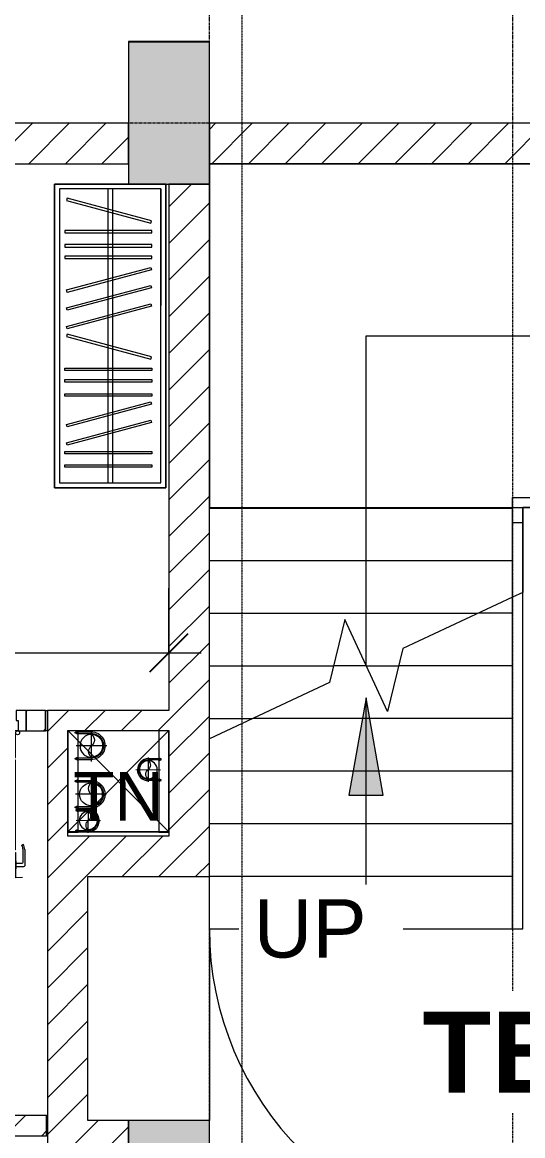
# Model space of a CAD drawing. Header units: millimetres. Extents: x 962 to 239635, y -15958 to 82755.
# Drawn here: x 175778 to 178253, y 73237 to 78736 of the extents above; entities that cross this region are included whole.
import ezdxf

# ---------------------------------------------------------------- set-up
doc = ezdxf.new("R2010")
doc.units = ezdxf.units.MM
for name, pattern in [('Dash Dot 3_16_', [7.9375, 4.7625, -1.5875, 0, -1.5875]), ('Grid Line', [22.225, 12.7, -3.175, 3.175, -3.175]), ('IMPORT-CENTER _2_', [40.64, 25.4, -5.08, 5.08, -5.08]), ('Overhead', [3.96875, 2.38125, -1.5875])]:
    doc.linetypes.add(name, pattern=pattern)
for name, color, linetype, lineweight in [('0-1', 7, 'Continuous', 5), ('0-2', 250, 'Continuous', 9), ('A-ANNO-DIMS', 211, 'Continuous', 9), ('A-ANNO-DIMS-160', 211, 'Continuous', 9), ('A-DETL-GENF-1', 9, 'Continuous', 9), ('A-DETL-THIN-1', 151, 'Continuous', 9), ('A-DOOR-1', 254, 'Continuous', 9), ('A-DOOR-2', 9, 'Continuous', 9), ('A-FLOR-1', 250, 'Continuous', 9), ('A-FLOR-2', 9, 'Continuous', 9), ('A-FLOR-HRAL', 11, 'Continuous', 9), ('A-WALL-1', 253, 'Continuous', 18), ('A-WALL-3', 113, 'Continuous', 18), ('A-WALL-PATT-1', 10, 'Continuous', 9), ('A-WALL-PATT-2', 111, 'Continuous', 9), ('G-ANNO-SYMB-1', 111, 'Dash Dot 3_16_', 18), ('G-ANNO-TEXT-1', 7, 'Continuous', 9), ('G-IMPT', 8, 'Continuous', 9), ('G-IMPT-2', 8, 'IMPORT-CENTER _2_', 9), ('I-FURN-1', 254, 'Continuous', 9), ('M-EQPM', 50, 'Continuous', 9), ('S-COLS-1', 52, 'Continuous', 5), ('S-COLS-2', 7, 'Continuous', 18), ('S-GRID-1', 1, 'Grid Line', 9), ('S-STRS', 31, 'Continuous', 9), ('S-STRS-ANNO', 31, 'Continuous', 9), ('S-STRS-IDEN', 31, 'Continuous', 9), ('S-STRS-MBND', 31, 'Overhead', 9), ('S-STRS-MBND-1', 31, 'Continuous', 9)]:
    doc.layers.add(name, color=color, linetype=linetype, lineweight=lineweight)
doc.styles.add('Arial', font='arial_0.ttf', dxfattribs={"height": 288})
doc.styles.add('Arial_10', font='arial_0.ttf', dxfattribs={"height": 240})
doc.styles.add('Arial_B_4', font='arialbd_0.ttf', dxfattribs={"height": 400})
doc.styles.add('UTM Avo', font='UTM Avo.ttf', dxfattribs={"width": 0.9, "height": 400})
doc.dimstyles.new('1_Dim_chi_tiet_2_5_1', dxfattribs={"dimscale": 304.8, "dimtxt": 399.720379, "dimasz": 0.629921, "dimexe": 0.524934, "dimexo": 0.0625, "dimgap": 0.052493, "dimtad": 1, "dimdec": 0, "dimrnd": 5, "dimzin": 0, "dimdsep": 46, "dimtxsty": 'UTM Avo', "dimblk1": 'OBLIQUE', "dimblk2": 'OBLIQUE', "dimsah": 1, "dimcen": 0.09, "dimdle": 0.524934, "dimazin": 0, "dimtfac": 1, "dimtdec": 4, "dimtix": 1, "dimtmove": 0, "dimatfit": 3, "dimfxl": 1.049869, "dimfxlon": 1, "dimtvp": 1, "dimtolj": 1, "dimtzin": 0, "dimarcsym": 2})
pattern_1 = [(45, (0, 0), (-90.50967, 90.50967), [])]
pattern_2 = [(45, (61750.9, 0), (-90.50967, 90.50967), [])]

# ---------------------------------------------------------------- blocks, each defined once
blk = doc.blocks.new('NCV_TKTC_KET CAU_rvt-1-TKCS_MB TẦNG 2')
at = {"layer": 'S-COLS-1'}
for points in [[(114952.6, 77936.9), (114952.6, 78636.9), (114552.6, 78636.9), (114552.6, 77936.9)], [(114952.6, 73111.9), (114952.6, 73311.9), (114552.6, 73311.9), (114552.6, 73111.9)]]:
    blk.add_hatch(color=256, dxfattribs=at).paths.add_polyline_path(points)
at = {"layer": 'A-FLOR-1'}
for p, q in [((114152.4, 75236.7), (114152.4, 75336.9)), ((114752.6, 74737.4), (114252.6, 74737.4)), ((114952.6, 74259), (114952.6, 73311.9)), ((114152.4, 73236.9), (114152.4, 73337))]:
    blk.add_line(p, q, dxfattribs=at)
at = {"layer": 'S-COLS-2'}
for p, q in [((114952.6, 78636.9), (114552.6, 78636.9)), ((114552.6, 78636.9), (114552.6, 77936.9)), ((114952.6, 77936.9), (114952.6, 78636.9)), ((114552.6, 77936.9), (114952.6, 77936.9)), ((114552.6, 73311.9), (114552.6, 73111.9)), ((114952.6, 73311.9), (114552.6, 73311.9)), ((114952.6, 73111.9), (114952.6, 73311.9))]:
    blk.add_line(p, q, dxfattribs=at)
blk = doc.blocks.new('DOOR_CW_01 CANH MO-PANEL KINH - DIG_02-800x2200-CỬA NHÔM KÍNH-V2-TKCS_MB TẦNG 2')
at = {"layer": 'A-DETL-GENF-1'}
for p, q in [((-347, 772), (-307, 772)), ((-347, 652), (-347, 772)), ((-307, 772), (-307, 652)), ((-392, 637), (-392, 716.5)), ((-349, 720.5), (-388, 720.5)), ((-349, 731.8), (-347, 731.8)), ((-349, 692.2), (-349, 731.8)), ((-347, 692.2), (-347, 731.8)), ((-307, 692.2), (-307, 731.8)), ((-305, 731.8), (-307, 731.8)), ((-305, 692.2), (-305, 731.8)), ((-305, 720.5), (-266, 720.5)), ((-262, 637), (-262, 716.5)), ((-384, 699.5), (-384, 637)), ((-349, 703.5), (-380, 703.5)), ((-347, 692.2), (-349, 692.2)), ((-307, 692.2), (-305, 692.2)), ((-305, 703.5), (-274, 703.5)), ((-270, 699.5), (-270, 637)), ((-383.9, 611.2), (-377.3, 615.8)), ((-307, 652), (-347, 652)), ((-347, 638), (-341, 638)), ((-347, 638), (-347, 196)), ((-313, 652), (-341, 652)), ((-341, 652), (-341, 638)), ((-313, 638), (-313, 652)), ((-307, 638), (-313, 638)), ((-307, 196), (-307, 638)), ((-270.1, 611.2), (-276.7, 615.8)), ((-347, 196), (-341, 196)), ((-307, 182), (-347, 182)), ((-347, 182), (-347, 62)), ((-341, 196), (-341, 182)), ((-341, 182), (-313, 182)), ((-307, 196), (-313, 196)), ((-313, 182), (-313, 196)), ((-307, 62), (-307, 182)), ((-347, 62), (-307, 62))]:
    blk.add_line(p, q, dxfattribs=at)
blk.add_circle((-357, 60), 10, dxfattribs=at)
for centre, radius, start, end in [((-357, 60), 714, 360, 92), ((-388, 716.5), 4, 90, 180), ((-266, 716.5), 4, 0, 90), ((-380, 699.5), 4, 90, 180), ((-274, 699.5), 4, 0, 90), ((-347, 637), 45, 180, 215), ((-347, 637), 37, 180, 215), ((-307, 637), 37, 325, 0), ((-307, 637), 45, 325, 0)]:
    blk.add_arc(centre, radius, start, end, dxfattribs=at)
at = {"layer": 'A-DOOR-2'}
for p, q in [((-360, 50), (-400, 50)), ((-400, 50), (-400, -50)), ((-360, 0), (-360, 50)), ((-350, 0), (-360, 0)), ((-357, 50), (-332, 50)), ((-350, -50), (-350, 0)), ((360, 0), (350, 0)), ((350, 0), (350, -50)), ((400, 50), (360, 50)), ((360, 50), (360, 0)), ((400, -50), (400, 50)), ((-400, -50), (-350, -50)), ((350, -50), (400, -50))]:
    blk.add_line(p, q, dxfattribs=at)
blk = doc.blocks.new('TU QUAN AO-SUITE ROOM_3 - TU QUAN AO-SUITE ROOM_3-V88-TKCS_MB TẦNG 2')
at = {"layer": 'I-FURN-1'}
for p, q in [((-550, 1500), (0, 1500)), ((-550, 0), (-550, 1500)), ((0, 1500), (-550, 1500)), ((-550, 1500), (-550, 0)), ((0, 1500), (0, 0)), ((0, 0), (0, 1500)), ((-24, 1476), (-526, 1476)), ((-526, 1476), (-526, 600)), ((-526, 1476), (-526, 24)), ((-287, 576), (-287, 1476)), ((-263, 576), (-263, 1476)), ((-24, 24), (-24, 1476)), ((-480.1, 1386.9), (-480.1, 1398.9)), ((-480.1, 1398.9), (-50.1, 1398.9)), ((-480.1, 1386.9), (-480.1, 1398.9)), ((-50.1, 1386.9), (-480.1, 1386.9)), ((-50.1, 1398.9), (-50.1, 1386.9)), ((-480.1, 1320.5), (-480.1, 1332.5)), ((-480.1, 1332.5), (-50.1, 1332.5)), ((-480.1, 1320.5), (-480.1, 1332.5)), ((-50.1, 1320.5), (-480.1, 1320.5)), ((-50.1, 1332.5), (-50.1, 1320.5)), ((-478.3, 1178.1), (-61.3, 1289.9)), ((-58.2, 1278.3), (-475.2, 1166.5)), ((-61.3, 1289.9), (-58.2, 1278.3)), ((-478.3, 1086.9), (-61.3, 1198.6)), ((-475.2, 1166.5), (-478.3, 1178.1)), ((-58.2, 1187.1), (-475.2, 1075.3)), ((-61.3, 1198.6), (-58.2, 1187.1)), ((-480.1, 1035.3), (-480.1, 1047.3)), ((-480.1, 1047.3), (-50.1, 1047.3)), ((-480.1, 1035.3), (-480.1, 1047.3)), ((-475.2, 1075.3), (-478.3, 1086.9)), ((-50.1, 1047.3), (-50.1, 1035.3)), ((-50.1, 1035.3), (-480.1, 1035.3)), ((-480.1, 965.8), (-480.1, 977.8)), ((-480.1, 977.8), (-50.1, 977.8)), ((-480.1, 965.8), (-480.1, 977.8)), ((-50.1, 965.8), (-480.1, 965.8)), ((-50.1, 977.8), (-50.1, 965.8)), ((-480.1, 908.6), (-480.1, 920.6)), ((-480.1, 920.6), (-50.1, 920.6)), ((-480.1, 908.6), (-480.1, 920.6)), ((-50.1, 908.6), (-480.1, 908.6)), ((-50.1, 920.6), (-50.1, 908.6)), ((-475.2, 865.5), (-478.3, 853.9)), ((-478.3, 853.9), (-61.3, 742.1)), ((-58.2, 753.7), (-475.2, 865.5)), ((-61.3, 742.1), (-58.2, 753.7)), ((-478.3, 603.1), (-61.3, 714.9)), ((-58.2, 703.3), (-475.2, 591.5)), ((-61.3, 714.9), (-58.2, 703.3)), ((-478.3, 511.9), (-61.3, 623.6)), ((-58.2, 612.1), (-475.2, 500.3)), ((-61.3, 623.6), (-58.2, 612.1)), ((-550, 24), (-550, 576)), ((-526, 24), (-526, 600)), ((-475.2, 591.5), (-478.3, 603.1)), ((-287, 24), (-287, 576)), ((-263, 24), (-263, 576)), ((-478.3, 423.1), (-61.3, 534.9)), ((-475.2, 500.3), (-478.3, 511.9)), ((-58.2, 523.3), (-475.2, 411.5)), ((-61.3, 534.9), (-58.2, 523.3)), ((-475.2, 411.5), (-478.3, 423.1)), ((-480.1, 368.4), (-480.1, 356.4)), ((-50.1, 368.4), (-480.1, 368.4)), ((-480.1, 356.4), (-50.1, 356.4)), ((-50.1, 356.4), (-50.1, 368.4)), ((-480.1, 311.2), (-480.1, 299.2)), ((-50.1, 311.2), (-480.1, 311.2)), ((-480.1, 299.2), (-50.1, 299.2)), ((-50.1, 299.2), (-50.1, 311.2)), ((-480.1, 241.7), (-480.1, 229.7)), ((-50.1, 241.7), (-480.1, 241.7)), ((-480.1, 229.7), (-50.1, 229.7)), ((-50.1, 229.7), (-50.1, 241.7)), ((-475.2, 192.7), (-478.3, 181.1)), ((-478.3, 181.1), (-61.3, 69.4)), ((-58.2, 80.9), (-475.2, 192.7)), ((-61.3, 69.4), (-58.2, 80.9)), ((-526, 24), (-24, 24)), ((0, 0), (-365.1, 0)), ((-365.1, 0), (0, 0))]:
    blk.add_line(p, q, dxfattribs=at)
blk = doc.blocks.new('NCV_TKTC_TANG 2_rvt-1-TKCS_MB TẦNG 2')
at = {"layer": 'A-WALL-PATT-1'}
h = blk.add_hatch(dxfattribs=at)
h.set_pattern_fill('FP_1', color=256, style=0, pattern_type=2)
h.set_pattern_definition(pattern_1)
h.paths.add_polyline_path([(114142.6, 75236.9), (114142.6, 75336.9), (114047.5, 75336.9), (114047.5, 75236.9)])
h.paths.add_polyline_path([(113247.5, 75236.9), (113247.5, 75336.9), (112347.5, 75336.9), (112347.5, 75236.9), (112537.1, 75236.9)])
h = blk.add_hatch(dxfattribs=at)
h.set_pattern_fill('FP_1', color=256, style=0, pattern_type=2)
h.set_pattern_definition(pattern_1)
h.paths.add_polyline_path([(114147.5, 73236.9), (114147.5, 73336.9), (112347.5, 73336.9), (112347.5, 73236.9), (112537.1, 73236.9)])
at = {"layer": 'A-FLOR-2'}
for p, q in [((114737.5, 77936.9), (114552.6, 77936.9)), ((114142.6, 75336.9), (114153, 75336.9)), ((114152.6, 75236.9), (114142.6, 75236.9)), ((114149.2, 73336.9), (114152.6, 73336.9)), ((114152.6, 73236.9), (114149.2, 73236.9))]:
    blk.add_line(p, q, dxfattribs=at)
at = {"layer": 'A-WALL-1'}
for p, q in [((114142.6, 75336.9), (114047.5, 75336.9)), ((114047.5, 75336.9), (114047.5, 75236.9)), ((114142.6, 75236.9), (114142.6, 75336.9)), ((114047.5, 75236.9), (114142.6, 75236.9)), ((114147.5, 73336.9), (112347.5, 73336.9)), ((114147.5, 73236.9), (114147.5, 73336.9)), ((112347.5, 73236.9), (114147.5, 73236.9))]:
    blk.add_line(p, q, dxfattribs=at)
at = {"layer": 'A-DOOR-1', "rotation": 180}
blk.add_blockref('DOOR_CW_01 CANH MO-PANEL KINH - DIG_02-800x2200-CỬA NHÔM KÍNH-V2-TKCS_MB TẦNG 2', (113647.5, 75286.9), dxfattribs=at)
at = {"layer": 'I-FURN-1', "rotation": 180}
blk.add_blockref('TU QUAN AO-SUITE ROOM_3 - TU QUAN AO-SUITE ROOM_3-V88-TKCS_MB TẦNG 2', (114187.5, 77936.9), dxfattribs=at)
blk = doc.blocks.new('Top Rail Type - Top Rail_Internal_-948122-TKCS_MB TẦNG 2')
at = {"layer": 'A-FLOR-HRAL'}
for p, q in [((116502.2, 75920.2), (116452.2, 75896.9)), ((116452.2, 74259), (116452.2, 75896.9)), ((116502.2, 74259), (116502.2, 75920.2)), ((116452.2, 74259), (116502.2, 74259))]:
    blk.add_line(p, q, dxfattribs=at)
blk = doc.blocks.new('Top Rail Type - Top Rail_Internal_-1748017-TKCS_MB TẦNG 2')
at = {"layer": 'A-FLOR-HRAL'}
for p, q in [((116452.2, 76264.4), (116452.2, 76389.4)), ((116452.2, 76389.4), (116577.2, 76389.4)), ((116577.2, 76389.4), (116753.4, 76389.4)), ((116753.4, 76389.4), (116753.4, 76364.3)), ((116502.2, 76339.4), (116502.2, 76264.4)), ((116577.2, 76339.4), (116502.2, 76339.4)), ((116703.4, 76339.4), (116577.2, 76339.4)), ((116703.4, 76364.4), (116753.4, 76364.4)), ((116703.4, 76336.9), (116703.4, 76364.4)), ((116703.4, 74256.9), (116703.4, 76336.9)), ((116753.4, 76336.9), (116703.4, 76336.9)), ((116753.4, 76364.4), (116753.4, 76336.9)), ((116753.4, 76336.9), (116753.4, 74256.9)), ((116452.2, 75896.9), (116452.2, 76264.4)), ((116502.2, 76264.4), (116452.2, 76264.4)), ((116502.2, 76264.4), (116502.2, 75920.2)), ((116753.4, 74256.9), (116703.4, 74256.9))]:
    blk.add_line(p, q, dxfattribs=at)
blk = doc.blocks.new('Top Rail Type - Top Rail_Internal_-V134-TKCS_MB TẦNG 2')
at = {"layer": 'A-FLOR-HRAL'}
for p, q in [((116452.2, 76389.4), (116753.4, 76389.4)), ((116452.2, 76264.4), (116452.2, 76389.4)), ((116502.2, 76339.4), (116703.4, 76339.4)), ((116502.2, 76264.4), (116502.2, 76339.4)), ((116703.4, 76339.4), (116703.4, 76336.9)), ((116703.4, 76336.9), (116703.4, 74256.9)), ((116753.4, 76364.4), (116753.4, 76336.9)), ((116753.4, 76336.9), (116753.4, 74256.9)), ((116452.2, 75896.9), (116452.2, 76264.4)), ((116502.2, 75920.2), (116502.2, 76264.4)), ((116753.4, 74256.9), (116703.4, 74256.9))]:
    blk.add_line(p, q, dxfattribs=at)
blk = doc.blocks.new('TKTC_XREF_251221_MB TANG 2-7 - TKTC_XREF_260130_MB TANG 2-5_dwg_CUM U_DN100-4746799-TKCS_MB TẦNG 2')
at = {"layer": 'G-IMPT'}
blk.add_hatch(color=256, dxfattribs=at).paths.add_polyline_path([(0, 61), (15.8, 58.9), (30.5, 52.8), (43.1, 43.1), (52.8, 30.5), (58.9, 15.8), (61, 0), (58.9, -15.8), (52.8, -30.5), (43.1, -43.1), (30.5, -52.8), (15.8, -58.9), (0, -61), (0, -57), (14.8, -55.1), (28.5, -49.4), (40.3, -40.3), (49.4, -28.5), (55.1, -14.8), (57, 0), (55.1, 14.8), (49.4, 28.5), (40.3, 40.3), (28.5, 49.4), (14.8, 55.1), (0, 57)])
for p, q in [((-79.1, 66.6), (-79.1, 63.4)), ((-76.6, 66.6), (-76.6, 63.4)), ((-74.6, 66.6), (-74.6, 63.4)), ((-72.7, 69.3), (-72.7, 60.7)), ((-66.9, 67.9), (-71.7, 67.9)), ((-66.9, 62.1), (-71.7, 62.1)), ((-65, 69), (0, 69)), ((-79.1, -63.4), (-79.1, -66.6)), ((-76.6, -63.4), (-76.6, -66.6)), ((-74.6, -63.4), (-74.6, -66.6)), ((-72.7, -60.7), (-72.7, -69.3)), ((-66.9, -62.1), (-71.7, -62.1)), ((-66.9, -67.9), (-71.7, -67.9)), ((-65, -69), (0, -69))]:
    blk.add_line(p, q, dxfattribs=at)
at = {"layer": 'G-IMPT', "flags": 128}
for points in [[(-72.7, 67.6), (-78.1, 67.6), (-78.1, 62.4), (-72.7, 62.4)], [(-71.7, 59.2), (-66.9, 59.2), (-66.9, 70.8), (-71.7, 70.8)], [(-66.9, 70.8), (-66.9, 72.7), (-65, 72.7), (-65, 57.3), (-66.9, 57.3), (-66.9, 59.2)], [(-65, 61), (0, 61), (0, 57)], [(-72.7, -62.4), (-78.1, -62.4), (-78.1, -67.6), (-72.7, -67.6)], [(-71.7, -70.8), (-66.9, -70.8), (-66.9, -59.2), (-71.7, -59.2)], [(-66.9, -59.2), (-66.9, -57.3), (-65, -57.3), (-65, -72.7), (-66.9, -72.7), (-66.9, -70.8)], [(-65, -61), (0, -61), (0, -57)]]:
    blk.add_lwpolyline(points, dxfattribs=at)
at = {"layer": 'G-IMPT'}
for centre, radius, start, end in [((-78.1, 66.6), 0.96, 90, 180), ((-78.1, 63.4), 0.96, 180, 270), ((-71.1, 69.3), 1.56, 112.6199, 247.3801), ((-67.9, 65), 4.8, 143.1301, 216.8699), ((-71.1, 60.7), 1.56, 112.6199, 247.3801), ((0, 0), 69, 270, 90), ((0, 0), 61, 270, 90), ((0, 0), 57, 270, 90), ((-78.1, -63.4), 0.96, 90, 180), ((-78.1, -66.6), 0.96, 180, 270), ((-71.1, -60.7), 1.56, 112.6199, 247.3801), ((-67.9, -65), 4.8, 143.1301, 216.8699), ((-71.1, -69.3), 1.56, 112.6199, 247.3801)]:
    blk.add_arc(centre, radius, start, end, dxfattribs=at)
blk = doc.blocks.new('TKTC_XREF_251221_MB TANG 2-7 - TKTC_XREF_260130_MB TANG 2-5_dwg_$cc-4746798-TKCS_MB TẦNG 2')
at = {"layer": 'G-IMPT-2'}
for p, q in [((0, -0.673), (0, 0.673)), ((-0.673, 0), (0.673, 0))]:
    blk.add_line(p, q, dxfattribs=at)
at = {"layer": 'M-EQPM'}
blk.add_circle((0, 0), 0.5, dxfattribs=at)
for centre, radius, start, end in [((0, 0), 0.5, 90, 270), ((0.188, 0.25), 0.313, 126.8699, 233.1301), ((-0.188, -0.25), 0.313, 306.8699, 53.1301)]:
    blk.add_arc(centre, radius, start, end, dxfattribs=at)
blk = doc.blocks.new('TKTC_XREF_251221_MB TANG 2-7 - TKTC_XREF_260130_MB TANG 2-5_dwg_$cc-4746800-TKCS_MB TẦNG 2')
at = {"layer": 'G-IMPT-2'}
for p, q in [((0, -0.673), (0, 0.673)), ((-0.673, 0), (0.673, 0))]:
    blk.add_line(p, q, dxfattribs=at)
at = {"layer": 'M-EQPM'}
blk.add_circle((0, 0), 0.5, dxfattribs=at)
for centre, radius, start, end in [((0, 0), 0.5, 90, 270), ((0.188, 0.25), 0.313, 126.8699, 233.1301), ((-0.188, -0.25), 0.313, 306.8699, 53.1301)]:
    blk.add_arc(centre, radius, start, end, dxfattribs=at)
blk = doc.blocks.new('TKTC_XREF_251221_MB TANG 2-7 - TKTC_XREF_260130_MB TANG 2-5_dwg_CUM U_DN100-4746796-TKCS_MB TẦNG 2')
at = {"layer": 'G-IMPT'}
blk.add_hatch(color=256, dxfattribs=at).paths.add_polyline_path([(0, 61), (0, 57), (14.8, 55.1), (28.5, 49.4), (40.3, 40.3), (49.4, 28.5), (55.1, 14.8), (57, 0), (55.1, -14.8), (49.4, -28.5), (40.3, -40.3), (28.5, -49.4), (14.8, -55.1), (0, -57), (0, -61), (15.8, -58.9), (30.5, -52.8), (43.1, -43.1), (52.8, -30.5), (58.9, -15.8), (61, 0), (58.9, 15.8), (52.8, 30.5), (43.1, 43.1), (30.5, 52.8), (15.8, 58.9)])
for p, q in [((-79.1, 66.6), (-79.1, 63.4)), ((-76.6, 66.6), (-76.6, 63.4)), ((-74.6, 66.6), (-74.6, 63.4)), ((-72.7, 69.3), (-72.7, 60.7)), ((-66.9, 67.9), (-71.7, 67.9)), ((-66.9, 62.1), (-71.7, 62.1)), ((-65, 69), (0, 69)), ((-79.1, -63.4), (-79.1, -66.6)), ((-76.6, -63.4), (-76.6, -66.6)), ((-74.6, -63.4), (-74.6, -66.6)), ((-72.7, -60.7), (-72.7, -69.3)), ((-66.9, -62.1), (-71.7, -62.1)), ((-66.9, -67.9), (-71.7, -67.9)), ((-65, -69), (0, -69))]:
    blk.add_line(p, q, dxfattribs=at)
at = {"layer": 'G-IMPT', "flags": 128}
for points in [[(-71.7, 59.2), (-66.9, 59.2), (-66.9, 70.8), (-71.7, 70.8)], [(-66.9, 70.8), (-66.9, 72.7), (-65, 72.7), (-65, 57.3), (-66.9, 57.3), (-66.9, 59.2)], [(-72.7, 67.6), (-78.1, 67.6), (-78.1, 62.4), (-72.7, 62.4)], [(-65, 61), (0, 61), (0, 57)], [(-72.7, -62.4), (-78.1, -62.4), (-78.1, -67.6), (-72.7, -67.6)], [(-71.7, -70.8), (-66.9, -70.8), (-66.9, -59.2), (-71.7, -59.2)], [(-66.9, -59.2), (-66.9, -57.3), (-65, -57.3), (-65, -72.7), (-66.9, -72.7), (-66.9, -70.8)], [(-65, -61), (0, -61), (0, -57)]]:
    blk.add_lwpolyline(points, dxfattribs=at)
at = {"layer": 'G-IMPT'}
for centre, radius, start, end in [((-71.1, 69.3), 1.56, 112.61986, 247.38014), ((-78.1, 66.6), 0.96, 90, 180), ((-78.1, 63.4), 0.96, 180, 270), ((-67.9, 65), 4.8, 143.1301, 216.8699), ((-71.1, 60.7), 1.56, 112.61986, 247.38014), ((0, 0), 69, 270, 90), ((0, 0), 61, 270, 90), ((0, 0), 57, 270, 90), ((-78.1, -63.4), 0.96, 90, 180), ((-78.1, -66.6), 0.96, 180, 270), ((-71.1, -60.7), 1.56, 112.61986, 247.38014), ((-67.9, -65), 4.8, 143.1301, 216.8699), ((-71.1, -69.3), 1.56, 112.61986, 247.38014)]:
    blk.add_arc(centre, radius, start, end, dxfattribs=at)
blk = doc.blocks.new('TKTC_XREF_251221_MB TANG 2-7 - TKTC_XREF_260130_MB TANG 2-5_dwg_$cc-4746795-TKCS_MB TẦNG 2')
at = {"layer": 'G-IMPT-2'}
for p, q in [((0, -0.673), (0, 0.66)), ((-0.673, 0), (0.673, 0))]:
    blk.add_line(p, q, dxfattribs=at)
at = {"layer": 'M-EQPM'}
blk.add_circle((0, 0), 0.5, dxfattribs=at)
for centre, radius, start, end in [((0, 0), 0.5, 90, 270), ((0.188, 0.25), 0.313, 126.8699, 233.1301), ((-0.188, -0.25), 0.313, 306.8699, 53.1301)]:
    blk.add_arc(centre, radius, start, end, dxfattribs=at)
blk = doc.blocks.new('TKTC_XREF_251221_MB TANG 2-7 - TKTC_XREF_260130_MB TANG 2-5_dwg_$cc-4746797-TKCS_MB TẦNG 2')
at = {"layer": 'G-IMPT-2'}
for p, q in [((0, -0.673), (0, 0.673)), ((-0.673, 0), (0.673, 0))]:
    blk.add_line(p, q, dxfattribs=at)
at = {"layer": 'M-EQPM'}
blk.add_circle((0, 0), 0.5, dxfattribs=at)
for centre, radius, start, end in [((0, 0), 0.5, 90, 270), ((0.188, 0.25), 0.313, 126.8699, 233.1301), ((-0.188, -0.25), 0.313, 306.8699, 53.1301)]:
    blk.add_arc(centre, radius, start, end, dxfattribs=at)
blk = doc.blocks.new('TKTC_XREF_251221_MB TANG 2-7 - TKTC_XREF_251221_MB TANG 2-7-2039446-TKCS_MB TẦNG 2')
at = {"layer": 'M-EQPM'}
for p, q in [((80900, 61403.7), (80900, 61400)), ((81300, 61403.7), (80900, 61403.7)), ((81300, 61400), (81300, 61403.7)), ((80650.6, 57998.8), (80600.8, 57998.5)), ((80600.8, 57998.5), (80600.8, 57498.6)), ((80650.6, 57499), (80650.6, 57998.8)), ((81100, 57998.8), (81050.7, 57998.5)), ((81050.7, 57998.5), (81050.7, 57498.6)), ((80600.8, 57498.6), (80650.6, 57499)), ((81050.7, 57498.6), (81100, 57499))]:
    blk.add_line(p, q, dxfattribs=at)
at = {"extrusion": (0, 0, -1)}
for name, p, xscale, yscale, zscale, rotation in [('TKTC_XREF_251221_MB TANG 2-7 - TKTC_XREF_260130_MB TANG 2-5_dwg_CUM U_DN100-4746799-TKCS_MB TẦNG 2', (-80715.6, 57926.3), 0.9975000000000005, 0.9975000000000005, -0.9975000000000005, 180.000991338195), ('TKTC_XREF_251221_MB TANG 2-7 - TKTC_XREF_260130_MB TANG 2-5_dwg_$cc-4746795-TKCS_MB TẦNG 2', (-80717.4, 57925.4), 113.7150000000092, 113.7150000000092, -113.7150000000092, 359.9990086636432), ('TKTC_XREF_251221_MB TANG 2-7 - TKTC_XREF_260130_MB TANG 2-5_dwg_$cc-4746800-TKCS_MB TẦNG 2', (-80997.1, 57808), 90.00000000005119, 90.00000000005119, -90.0000000000512, 180.3740267799373), ('TKTC_XREF_251221_MB TANG 2-7 - TKTC_XREF_260130_MB TANG 2-5_dwg_CUM U_DN100-4746799-TKCS_MB TẦNG 2', (-80715.5, 57686.2), 0.9974999999999965, 0.9974999999999965, -0.9974999999999965, 180.0009913385626), ('TKTC_XREF_251221_MB TANG 2-7 - TKTC_XREF_260130_MB TANG 2-5_dwg_$cc-4746797-TKCS_MB TẦNG 2', (-80701.6, 57556), 90.00000000005119, 90.00000000005119, -90.0000000000512, 0.3740267799372842)]:
    blk.add_blockref(name, p, dxfattribs=dict(at, xscale=xscale, yscale=yscale, zscale=zscale, rotation=rotation))
for name, p, xscale, yscale, zscale, rotation in [('TKTC_XREF_251221_MB TANG 2-7 - TKTC_XREF_260130_MB TANG 2-5_dwg_CUM U_DN100-4746796-TKCS_MB TẦNG 2', (80999, 57808), 0.7894736842105242, 0.7894736842105242, 0.7894736842105242, 179.6259732184666), ('TKTC_XREF_251221_MB TANG 2-7 - TKTC_XREF_260130_MB TANG 2-5_dwg_$cc-4746798-TKCS_MB TẦNG 2', (80715.5, 57686.2), 113.7150000000092, 113.7150000000092, 113.7150000000092, 179.9990086636432), ('TKTC_XREF_251221_MB TANG 2-7 - TKTC_XREF_260130_MB TANG 2-5_dwg_CUM U_DN100-4746796-TKCS_MB TẦNG 2', (80701.6, 57556), 0.7894736842105242, 0.7894736842105242, 0.7894736842105242, 359.6259732184666)]:
    blk.add_blockref(name, p, dxfattribs=dict(xscale=xscale, yscale=yscale, zscale=zscale, rotation=rotation))
blk = doc.blocks.new('DIMBLOCK352-TKCS_MB TẦNG 2')
at = {"layer": 'A-ANNO-DIMS-160'}
for p, q in [((167903.5, 75941.8), (167903.5, 75461.8)), ((167903.5, 75621.8), (167903.5, 75941.8)), ((176503.5, 75941.8), (176503.5, 75461.8)), ((176503.5, 75621.8), (176503.5, 75941.8)), ((167743.5, 75621.8), (176663.5, 75621.8))]:
    blk.add_line(p, q, dxfattribs=at)
at = {"layer": 'A-ANNO-DIMS-160', "lineweight": 25}
for p, q in [((167903.5, 75621.8), (167999.5, 75717.8)), ((176503.5, 75621.8), (176599.5, 75717.8)), ((167903.5, 75621.8), (167807.5, 75525.8)), ((176503.5, 75621.8), (176407.5, 75525.8))]:
    blk.add_line(p, q, dxfattribs=at)
at = {"layer": 'A-ANNO-DIMS-160', "color": 0, "insert": (171655.7, 76141.4), "char_height": 400, "width": 1314.636, "attachment_point": 1, "line_spacing_factor": 1.110334, "style": 'UTM Avo'}
blk.add_mtext('8600', dxfattribs=at)
blk = doc.blocks.new('_Oblique')
at = {"color": 0, "linetype": 'ByBlock', "lineweight": -2}
blk.add_line((-0.5, -0.5), (0.5, 0.5), dxfattribs=at)

msp = doc.modelspace()

# ---------------------------------------------------------------- hatches: boundary and pattern name
at = {"layer": 'A-WALL-PATT-2'}
h = msp.add_hatch(dxfattribs=at)
h.set_pattern_fill('FP_1', color=256, style=0, pattern_type=2)
h.set_pattern_definition(pattern_2)
h.paths.add_polyline_path([(173603.4, 78036.9), (176303.5, 78036.9), (176303.5, 78236.9), (173603.4, 78236.9)])
h = msp.add_hatch(dxfattribs=at)
h.set_pattern_fill('FP_1', color=256, style=0, pattern_type=2)
h.set_pattern_definition(pattern_2)
h.paths.add_polyline_path([(180003.5, 78036.9), (180003.5, 78236.9), (176703.5, 78236.9), (176703.5, 78036.9)])
h = msp.add_hatch(dxfattribs=at)
h.set_pattern_fill('FP_1', color=256, style=0, pattern_type=2)
h.set_pattern_definition(pattern_2)
h.paths.add_polyline_path([(176503.5, 74516.9), (176703.5, 74516.9), (176703.5, 77936.9), (176503.5, 77936.9), (176503.5, 74716.9)])
h = msp.add_hatch(dxfattribs=at)
h.set_pattern_fill('FP_1', color=256, style=0, pattern_type=2)
h.set_pattern_definition(pattern_2)
h.paths.add_polyline_path([(176003.5, 74516.9), (176003.5, 75337.4), (175903.5, 75337.4), (175903.5, 74516.9)])
h = msp.add_hatch(dxfattribs=at)
h.set_pattern_fill('FP_1', color=256, style=0, pattern_type=2)
h.set_pattern_definition(pattern_2)
h.paths.add_polyline_path([(176003.5, 75237.4), (176503.5, 75237.4), (176503.5, 75337.4), (176003.5, 75337.4)])
h = msp.add_hatch(dxfattribs=at)
h.set_pattern_fill('FP_1', color=256, style=0, pattern_type=2)
h.set_pattern_definition(pattern_2)
h.paths.add_polyline_path([(176503.5, 74516.9), (176503.5, 74716.9), (176003.5, 74716.9), (176003.5, 74516.9), (176303.1, 74516.9)])
h = msp.add_hatch(dxfattribs=at)
h.set_pattern_fill('FP_1', color=256, style=0, pattern_type=2)
h.set_pattern_definition(pattern_2)
h.paths.add_polyline_path([(176103.5, 70036.9), (176103.5, 70195.3), (175903.5, 70195.3), (175903.5, 70036.9)])
h.paths.add_polyline_path([(176103.5, 71285.3), (176103.5, 71511.9), (175903.5, 71511.9), (175903.5, 71285.3)])
h.paths.add_polyline_path([(176103.5, 71711.9), (176103.5, 74516.9), (175903.5, 74516.9), (175903.5, 71711.9)])
h = msp.add_hatch(dxfattribs=at)
h.set_pattern_fill('FP_1', color=256, style=0, pattern_type=2)
h.set_pattern_definition(pattern_2)
h.paths.add_polyline_path([(176303.5, 73111.9), (176303.5, 73311.9), (176103.5, 73311.9), (176103.5, 73111.9)])
at = {"layer": 'S-STRS-ANNO'}
for points in [[(177563.1, 74919), (177478.5, 75399), (177393.8, 74919), (177512.2, 74919)], [(177478.5, 74179), (177521.7, 74191.7), (177551.2, 74225.8), (177557.6, 74270.4), (177538.9, 74311.4), (177501, 74335.7), (177455.9, 74335.7), (177418, 74311.4), (177399.3, 74270.4), (177405.7, 74225.8), (177435.2, 74191.7)]]:
    msp.add_hatch(color=256, dxfattribs=at).paths.add_polyline_path(points)
h = msp.add_hatch(color=256, dxfattribs=at)
edge = h.paths.add_edge_path()
edge.add_arc((177478.5, 74259), 80, 0, 360)

# ---------------------------------------------------------------- linework, layer by layer
at = {"layer": '0-2'}
for p, q in [((176503.4, 75237.4), (176003.5, 74737.4)), ((176003.5, 75237.4), (176503.4, 74737.4)), ((176503.4, 74737.4), (176503.4, 75237.4)), ((176003.5, 74737.4), (176503.4, 74737.4))]:
    msp.add_line(p, q, dxfattribs=at)
at = {"layer": 'A-WALL-3'}
for p, q in [((176303.5, 78236.9), (173603.4, 78236.9)), ((176303.5, 78036.9), (176303.5, 78236.9)), ((180003.5, 78236.9), (176703.5, 78236.9)), ((176703.5, 78236.9), (176703.5, 78036.9)), ((173603.4, 78036.9), (176303.5, 78036.9)), ((176703.5, 78036.9), (180003.5, 78036.9)), ((176503.5, 77936.9), (176503.5, 75337.4)), ((176703.5, 77936.9), (176503.5, 77936.9)), ((176703.5, 74516.9), (176703.5, 77936.9)), ((175903.5, 75337.4), (175903.5, 74516.9)), ((176503.5, 75337.4), (175903.5, 75337.4)), ((176003.5, 74716.9), (176003.5, 75237.4)), ((176003.5, 75237.4), (176503.5, 75237.4)), ((176503.5, 75237.4), (176503.5, 74716.9)), ((176503.5, 74716.9), (176003.5, 74716.9)), ((175903.5, 74516.9), (175903.5, 71711.9)), ((176103.5, 74516.9), (176703.5, 74516.9)), ((176103.5, 73311.9), (176103.5, 74516.9)), ((176303.5, 73311.9), (176103.5, 73311.9)), ((176303.5, 73111.9), (176303.5, 73311.9))]:
    msp.add_line(p, q, dxfattribs=at)
at = {"layer": 'S-GRID-1'}
for p, q in [((176703.5, 76542.3), (176703.5, 80542.3)), ((178203.5, 76542.3), (178203.5, 80542.3)), ((189415.6, 78236.9), (96253.4, 78236.9)), ((176703.5, 19351.6), (176703.5, 76542.3)), ((178203.5, 19351.6), (178203.5, 76542.3))]:
    msp.add_line(p, q, dxfattribs=at)
at = {"layer": 'S-STRS'}
for p, q in [((176703.5, 76336.9), (178203.1, 76336.9)), ((176703.5, 76076.9), (178203.1, 76076.9)), ((176703.5, 75816.9), (178031.6, 75816.9)), ((178036, 75819), (178203.1, 75819)), ((176703.5, 75556.9), (177317.2, 75556.9)), ((177317.7, 75559), (177478.5, 75559)), ((177479.4, 75556.9), (177638.7, 75556.9)), ((177639.2, 75559), (178203.1, 75559)), ((176703.5, 75296.9), (176916.5, 75296.9)), ((176920.9, 75299), (178203.1, 75299)), ((176703.5, 75039), (178203.1, 75039)), ((176703.5, 74779), (178203.1, 74779)), ((176703.5, 74519), (178203.1, 74519)), ((176703.5, 74259), (176703.5, 74516.9)), ((176703.5, 74259), (178203.1, 74259))]:
    msp.add_line(p, q, dxfattribs=at)
at = {"layer": 'S-STRS-ANNO'}
for p, q in [((177478.5, 77188), (179228.9, 77188)), ((177478.5, 76336.9), (177478.5, 77188)), ((177478.5, 76076.9), (177478.5, 76336.9)), ((177478.5, 75816.9), (177478.5, 76076.9)), ((177478.5, 75559), (177478.5, 75816.9)), ((177478.5, 75399), (177393.8, 74919)), ((177478.5, 75299), (177478.5, 75399)), ((177563.1, 74919), (177478.5, 75399)), ((177478.5, 75039), (177478.5, 75299)), ((177478.5, 74779), (177478.5, 75039)), ((177393.8, 74919), (177512.2, 74919)), ((177512.2, 74919), (177563.1, 74919)), ((177478.5, 74519), (177478.5, 74779)), ((177478.5, 74259), (177478.5, 74519)), ((177418, 74311.4), (177399.3, 74270.4)), ((177455.9, 74335.7), (177418, 74311.4)), ((177501, 74335.7), (177455.9, 74335.7)), ((177538.9, 74311.4), (177501, 74335.7)), ((177557.6, 74270.4), (177538.9, 74311.4)), ((177399.3, 74270.4), (177405.7, 74225.8)), ((177551.2, 74225.8), (177557.6, 74270.4)), ((177405.7, 74225.8), (177435.2, 74191.7)), ((177435.2, 74191.7), (177478.5, 74179)), ((177478.5, 74179), (177521.7, 74191.7)), ((177521.7, 74191.7), (177551.2, 74225.8))]:
    msp.add_line(p, q, dxfattribs=at)
msp.add_circle((177478.5, 74259), 80, dxfattribs=at)
at = {"layer": 'S-STRS-MBND'}
for p, q in [((176703.5, 78036.9), (176703.5, 76339)), ((180003.1, 78036.9), (176703.5, 78036.9)), ((176703.5, 76339), (178253.5, 76339)), ((176703.5, 75650.8), (176703.5, 76339))]:
    msp.add_line(p, q, dxfattribs=at)
at = {"layer": 'S-STRS-MBND-1'}
for p, q in [((178203.1, 75896.9), (177659.7, 75643.5)), ((177372.8, 75785.6), (177297.2, 75474.5)), ((177584.1, 75332.4), (177372.8, 75785.6)), ((177659.7, 75643.5), (177584.1, 75332.4)), ((177297.2, 75474.5), (176703.5, 75197.6))]:
    msp.add_line(p, q, dxfattribs=at)

# ---------------------------------------------------------------- block references
at = {"layer": '0-1'}
for name in ['NCV_TKTC_KET CAU_rvt-1-TKCS_MB TẦNG 2', 'NCV_TKTC_TANG 2_rvt-1-TKCS_MB TẦNG 2']:
    msp.add_blockref(name, (61750.9, 0), dxfattribs=at)
at = {"layer": 'A-FLOR-HRAL'}
for name in ['Top Rail Type - Top Rail_Internal_-1748017-TKCS_MB TẦNG 2', 'Top Rail Type - Top Rail_Internal_-V134-TKCS_MB TẦNG 2', 'Top Rail Type - Top Rail_Internal_-948122-TKCS_MB TẦNG 2']:
    msp.add_blockref(name, (61750.9, 0), dxfattribs=at)
at = {"layer": 'M-EQPM'}
msp.add_blockref('TKTC_XREF_251221_MB TANG 2-7 - TKTC_XREF_251221_MB TANG 2-7-2039446-TKCS_MB TẦNG 2', (95403.5, 17236.9), dxfattribs=at)

# ---------------------------------------------------------------- texts
at = {"layer": 'G-ANNO-TEXT-1', "insert": (176253.1, 74913.4), "char_height": 240, "width": 603.2, "attachment_point": 5, "line_spacing_factor": 0.936439, "style": 'Arial_10'}
msp.add_mtext('\\pt79.9992,160.0008,240,319.9992,400.0008,480,559.9992,640.0008,720,799.9992,880.0008,960,1039.9992,1120.0008,1200,1279.9992,1360.0008,1440,1519.9992,1600.0008,1680,1759.9992,1840.0008,1920,1999.9992,2080.0008,2160,2239.9992,2320.0008,2400,2479.9992,2560.0008;TN', dxfattribs=at)

# ---------------------------------------------------------------- dimensions: what is measured, and where the dimension line sits
at = {"layer": 'A-ANNO-DIMS'}
dim = msp.add_linear_dim(base=(176503.5, 75621.8), p1=(167903.5, 75941.8), p2=(176503.5, 75941.8), dimstyle='1_Dim_chi_tiet_2_5_1', override={"dimpost": '<>', "dimfxl": 8600}, dxfattribs=at)
dim.commit()
dim.dimension.update_dxf_attribs({"geometry": 'DIMBLOCK352-TKCS_MB TẦNG 2', "text_midpoint": (172203.5, 75844.8)})

# ---------------------------------------------------------------- next in the draw order: texts
at = {"layer": 'S-STRS-IDEN', "insert": (176922.4, 74404.8), "char_height": 288, "width": 667.231, "attachment_point": 1, "line_spacing_factor": 0.941778, "style": 'Arial', "bg_fill": 3, "box_fill_scale": 1.25, "bg_fill_color": 256, "bg_fill_true_color": 13158600, "bg_fill_transparency": 0}
msp.add_mtext('UP', dxfattribs=at)

# ---------------------------------------------------------------- next in the draw order: linework, layer by layer
at = {"layer": 'A-DETL-THIN-1'}
msp.add_arc((178253.1, 74259), 1549.6, 180, 270, dxfattribs=at)
at = {"layer": 'G-ANNO-SYMB-1'}
msp.add_line((176863.5, 82373.8), (176863.5, 13547.9), dxfattribs=at)

# ---------------------------------------------------------------- next in the draw order: texts
at = {"layer": 'G-ANNO-TEXT-1', "insert": (178284.4, 73647), "char_height": 400, "width": 1894.4, "attachment_point": 5, "line_spacing_factor": 0.936439, "style": 'Arial_B_4', "bg_fill": 3, "box_fill_scale": 1.25, "bg_fill_color": 256, "bg_fill_true_color": 13158600, "bg_fill_transparency": 0}
msp.add_mtext('\\pt8,16,24,32,40,48,56,64,72,80,88,96,104,112,120,128,136,144,152,160,168,176,184,192,200,208,216,224,232,240,248,256;TB5', dxfattribs=at)

doc.saveas('drawing.dxf')
